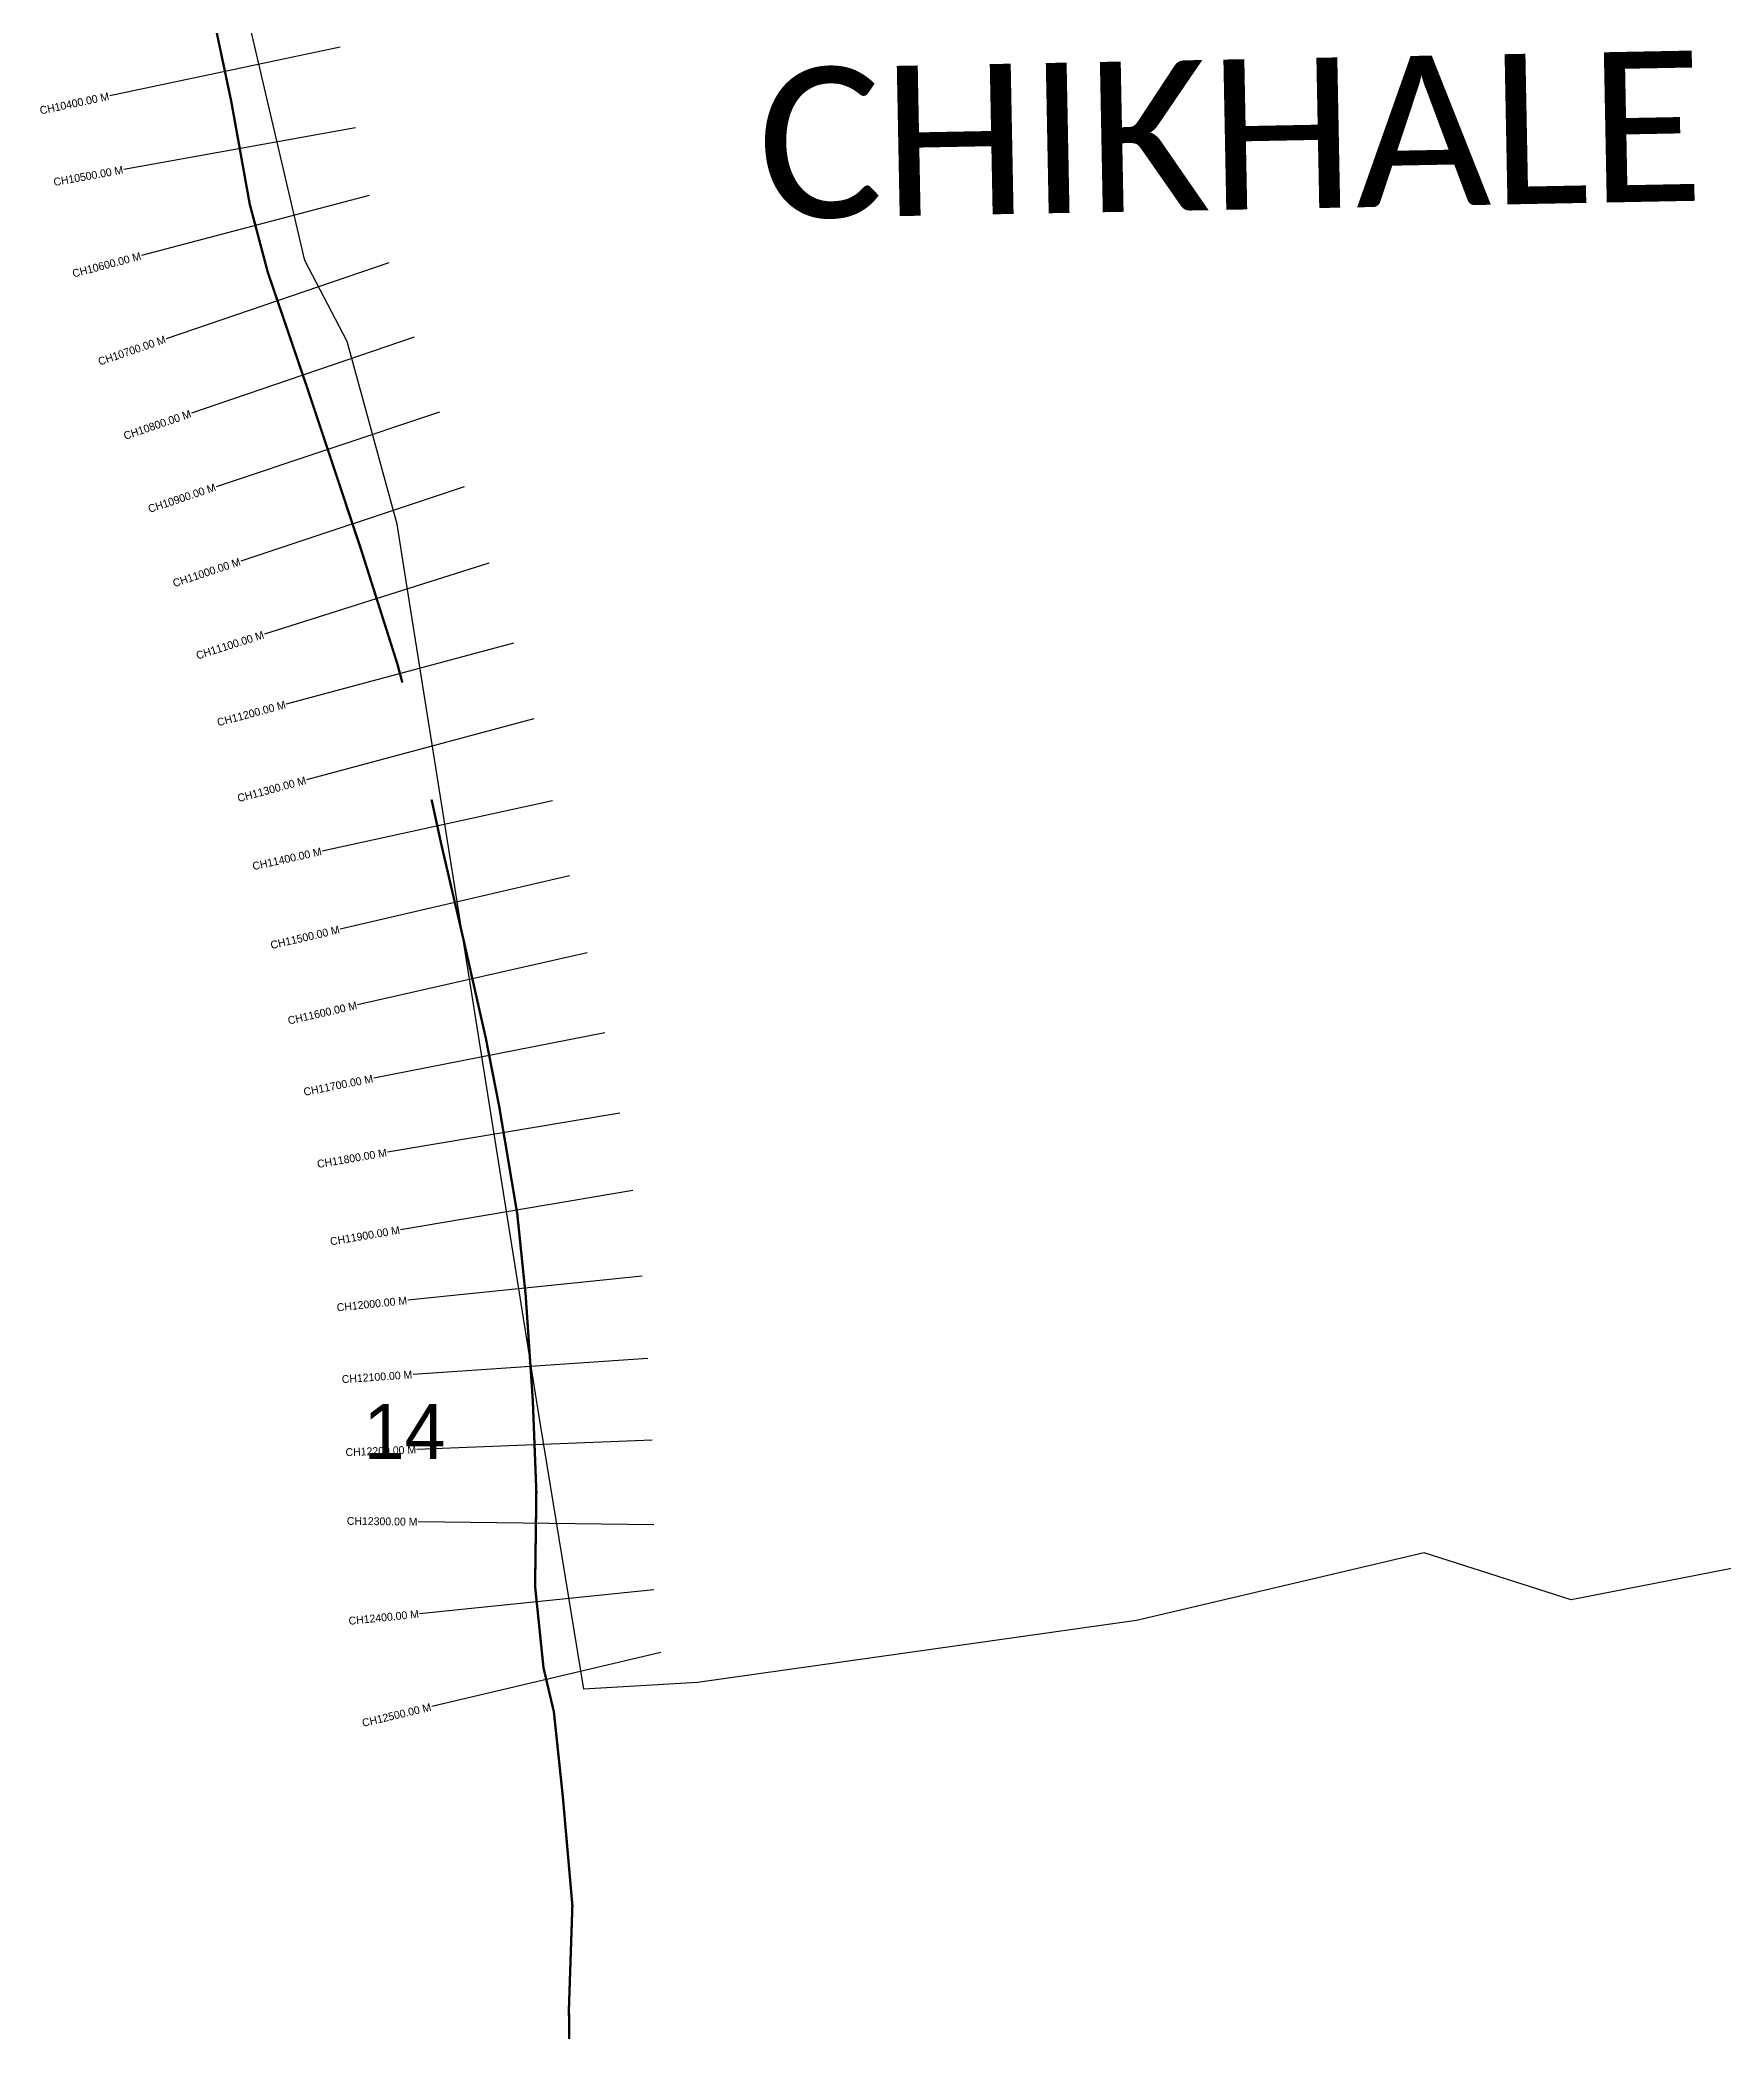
# Model space of a CAD drawing. Header units: metres. Extents: x 260189 to 264081, y 2216835 to 2221978.
# Drawn here: x 260337 to 262482, y 2216835 to 2219383 of the extents above; entities that cross this region are included whole.
import ezdxf
from ezdxf.enums import TextEntityAlignment as Align

# ---------------------------------------------------------------- set-up
doc = ezdxf.new("R2010")
doc.units = ezdxf.units.M
for name, color, linetype in [('CS', 134, 'Continuous'), ('CSMark', 6, 'Continuous'), ('NATURALLY PROTECTED', 3, 'Continuous'), ('VILLAGE NAME', 250, 'Continuous')]:
    doc.layers.add(name, color=color, linetype=linetype)

msp = doc.modelspace()

# ---------------------------------------------------------------- linework, layer by layer
at = {"color": 6}
msp.add_lwpolyline([(262502.8, 2217437.6), (262287.3, 2217395.5), (262100.1, 2217455.5), (261733.6, 2217369.1), (261174.2, 2217290.4), (261029.4, 2217281.8), (260971, 2217639.7), (260801.5, 2218704.1), (260791.6, 2218766), (260727.9, 2218999), (260674.1, 2219102), (260638.4, 2219254.5), (260602.7, 2219406.9)], dxfattribs=at)
at = {"layer": 'CS'}
for p, q in [((260719.2, 2219373.8), (260425.6, 2219311.8)), ((260738.9, 2219271.2), (260443.6, 2219218)), ((260756.2, 2219184.9), (260466.2, 2219108.4)), ((260781.3, 2219099.2), (260497.4, 2219002.3)), ((260813.6, 2219004.6), (260529.7, 2218907.7)), ((260845.7, 2218908.7), (260561.1, 2218813.9)), ((260877.3, 2218813.7), (260592.6, 2218719.1)), ((260908.6, 2218716.6), (260622.7, 2218625.9)), ((260940.2, 2218614.7), (260650.5, 2218536.8)), ((260966.1, 2218518.1), (260676.4, 2218440.3)), ((260989.5, 2218413.6), (260696.4, 2218349.5)), ((261011.4, 2218318.1), (260719.2, 2218250.1)), ((261033.9, 2218219.8), (260741.3, 2218153.5)), ((261056.2, 2218117.8), (260761.9, 2218060.1)), ((261075.3, 2218015.6), (260779.5, 2217965.8)), ((261091.9, 2217917), (260796.1, 2217867.1)), ((261103.8, 2217807.9), (260805.3, 2217777.3)), ((261111.3, 2217703), (260812, 2217682.7)), ((261116.7, 2217598.9), (260816.9, 2217587.1)), ((261118.6, 2217491.1), (260818.6, 2217495)), ((261118.8, 2217408.5), (260820.3, 2217377.9)), ((261118.8, 2217408.5), (260820.3, 2217377.9)), ((261127.7, 2217328.6), (260835.8, 2217259.5)), ((261127.7, 2217328.6), (260835.8, 2217259.5))]:
    msp.add_line(p, q, dxfattribs=at)
at = {"layer": 'NATURALLY PROTECTED', "const_width": 3, "flags": 128}
for points in [[(260561.7, 2219393.5), (260580.4, 2219305), (260603.9, 2219174.3), (260627, 2219087), (260677.9, 2218937.8), (260707.2, 2218849.8), (260746.2, 2218732.6), (260791.9, 2218588.5), (260798.4, 2218564.3)], [(260835.6, 2218415.3), (260848.1, 2218357.8), (260875.9, 2218238.5), (260904.5, 2218112.2), (260921.8, 2218024), (260944.8, 2217887.1), (260955.5, 2217783.5), (260964.6, 2217649.4), (260969.1, 2217533.1), (260967.5, 2217412.8), (260978.2, 2217309), (260991.4, 2217253), (261002.8, 2217145.1), (261015, 2217006), (261010.6, 2216875.3), (261011, 2216836.2)]]:
    msp.add_lwpolyline(points, dxfattribs=at)

# ---------------------------------------------------------------- texts
at = {"insert": (260749.2, 2217645.1), "char_height": 70, "attachment_point": 1}
msp.add_mtext_dynamic_manual_height_columns('14', width=95.172, gutter_width=1, heights=[0], dxfattribs=at)
at = {"layer": 'CSMark'}
for s, rotation, p in [('CH10400.00 M', 11.9153, (260424.6, 2219311.6)), ('CH10500.00 M', 10.2154, (260442.6, 2219217.8)), ('CH10600.00 M', 14.7836, (260465.2, 2219108.1)), ('CH10700.00 M', 18.8563, (260496.4, 2219002)), ('CH10800.00 M', 18.8563, (260528.8, 2218907.3)), ('CH10900.00 M', 18.4305, (260560.2, 2218813.6)), ('CH11000.00 M', 18.3821, (260591.7, 2218718.8)), ('CH11100.00 M', 17.601, (260621.7, 2218625.6)), ('CH11200.00 M', 15.038, (260649.5, 2218536.6)), ('CH11300.00 M', 15.038, (260675.4, 2218440)), ('CH11400.00 M', 12.3256, (260695.4, 2218349.3)), ('CH11500.00 M', 13.105, (260718.2, 2218249.9)), ('CH11600.00 M', 12.7631, (260740.4, 2218153.3)), ('CH11700.00 M', 11.0971, (260760.9, 2218059.9)), ('CH11800.00 M', 9.5583, (260778.5, 2217965.6)), ('CH11900.00 M', 9.5583, (260795.1, 2217867)), ('CH12000.00 M', 5.86, (260804.3, 2217777.2)), ('CH12100.00 M', 3.8785, (260811, 2217682.7)), ('CH12200.00 M', 2.2447, (260815.9, 2217587.1)), ('CH12300.00 M', 359.2489, (260817.6, 2217495)), ('CH12400.00 M', 5.8494, (260819.4, 2217377.8)), ('CH12400.00 M', 5.8494, (260819.4, 2217377.8)), ('CH12500.00 M', 13.3262, (260834.8, 2217259.2)), ('CH12500.00 M', 13.3262, (260834.8, 2217259.2))]:
    msp.add_text(s, height=10, rotation=rotation, dxfattribs=at).set_placement(p, align=Align.MIDDLE_RIGHT)
at = {"layer": 'VILLAGE NAME', "insert": (261248.8, 2219346.6), "char_height": 191.456, "attachment_point": 1, "rotation": 1.1028}
msp.add_mtext_dynamic_manual_height_columns('{\\fCalibri|b0|i0|c0|p34;CHIKHALE}', width=161.46, gutter_width=957.3, heights=[0], dxfattribs=at)

doc.saveas('drawing.dxf')
